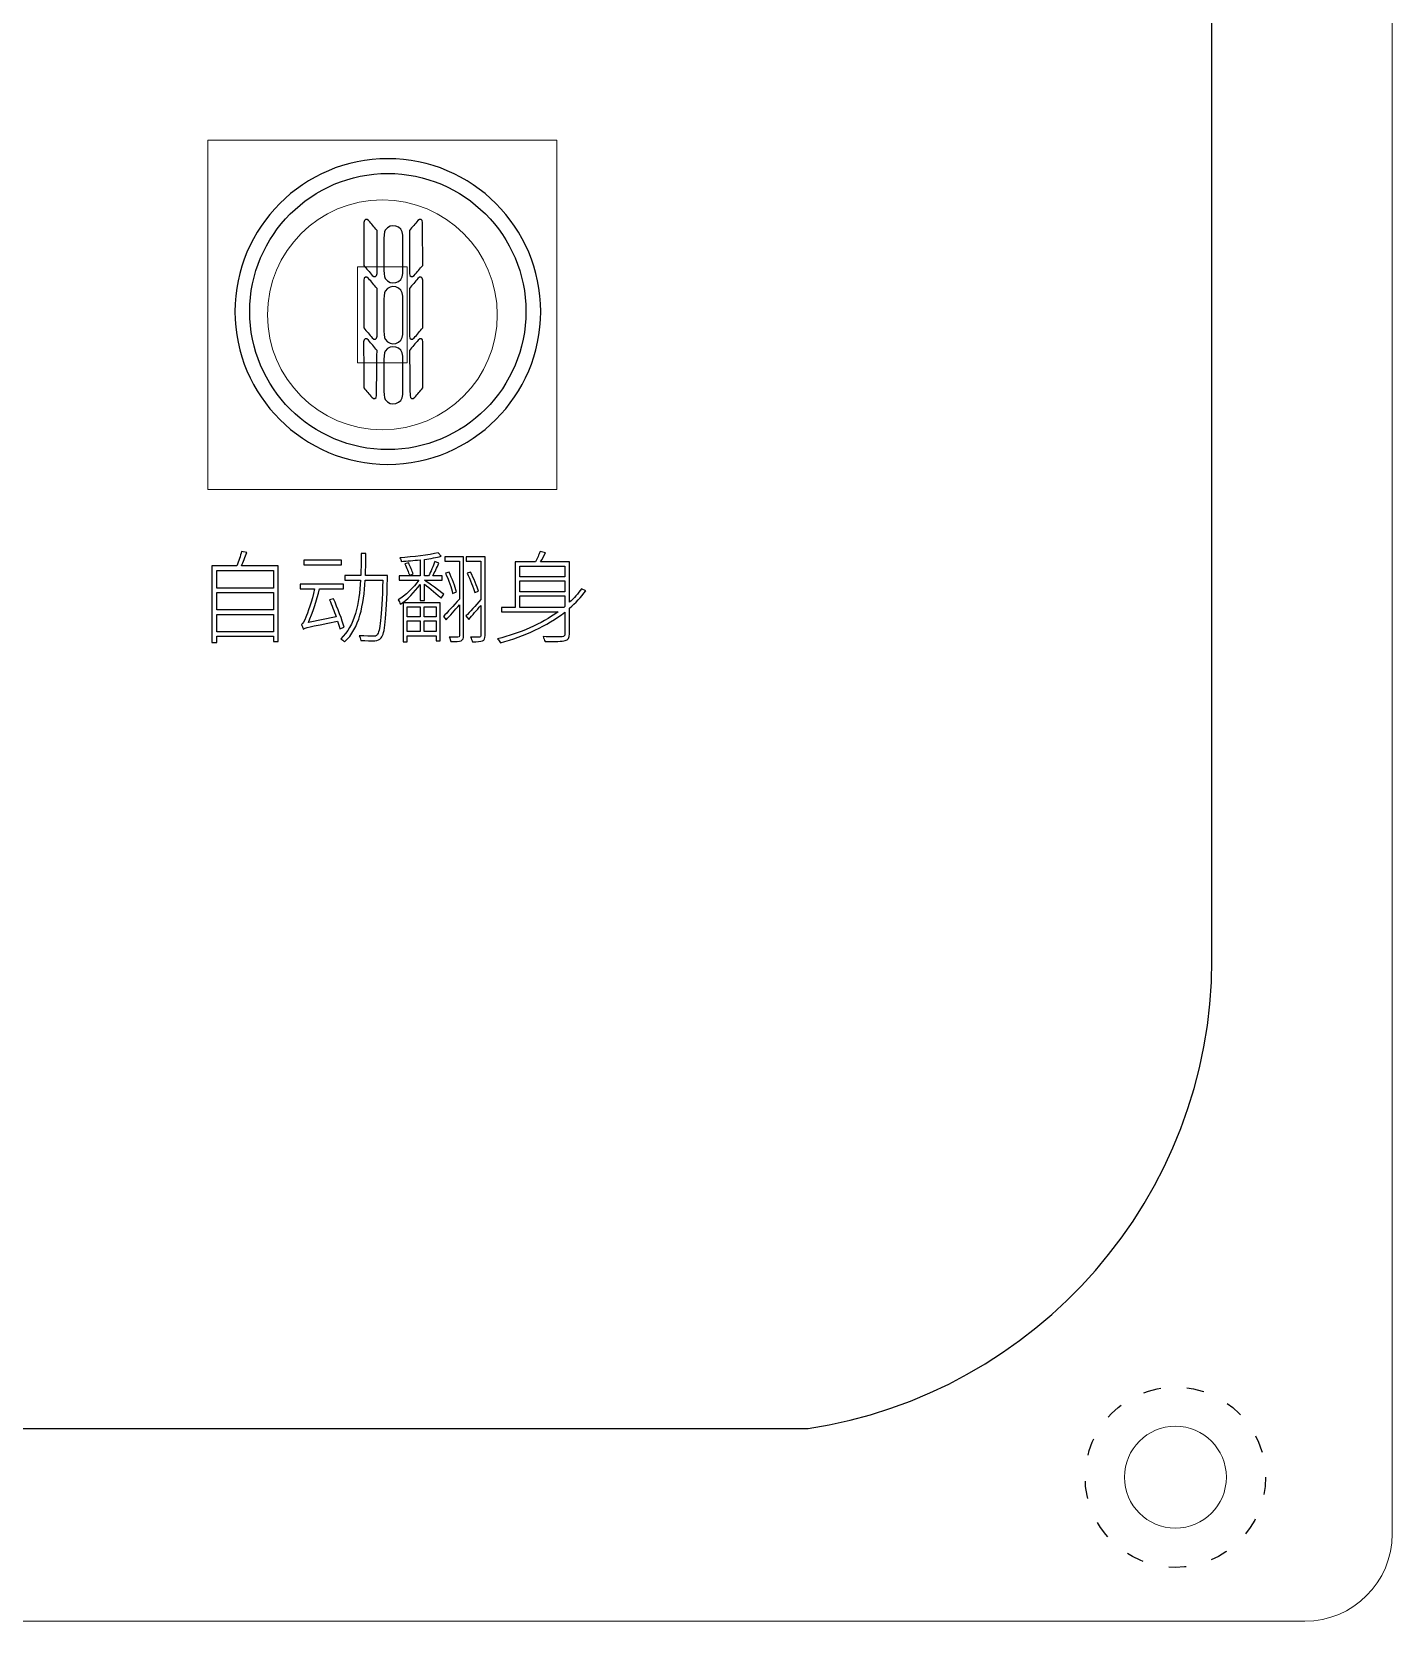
# Model space of a CAD drawing. Header units: millimetres. Extents: x 1003 to 1574, y -7 to 383.
# Drawn here: x 1176.3 to 1223.1, y 63.8 to 118.4 of the extents above; entities that cross this region are included whole.
import ezdxf

# ---------------------------------------------------------------- set-up
doc = ezdxf.new("R2010")
doc.units = ezdxf.units.MM
doc.linetypes.add('ACAD_ISO03W100', pattern=[30, 12, -18])
doc.layers.add('1', color=7, linetype='Continuous')
doc.layers.add('layer 1', color=7, linetype='Continuous')

# ---------------------------------------------------------------- blocks, each defined once
blk = doc.blocks.new('111')
at = {"layer": 'layer 1', "color": 1}
for points, knots in [([(581.58, 281.308), (574.092, 282.419), (568.226, 288.689), (567.735, 296.362), (567.735, 296.362), (567.735, 296.362), (567.735, 365.578), (567.735, 365.578), (567.735, 365.578), (568.277, 374.047), (575.367, 380.808), (583.958, 380.808), (583.958, 380.808), (583.958, 380.808), (760.978, 380.808), (760.978, 380.808), (760.978, 380.808), (769.919, 380.808), (777.235, 373.486), (777.235, 364.537), (777.235, 364.537), (777.235, 364.537), (777.235, 297.403), (777.235, 297.403), (777.235, 297.403), (777.235, 289.262), (771.181, 282.469), (763.356, 281.308), (763.356, 281.308), (763.356, 281.308), (581.58, 281.308), (581.58, 281.308)], [0, 0, 0, 0, 0.111111, 0.111111, 0.111111, 0.111111, 0.222222, 0.222222, 0.222222, 0.222222, 0.333333, 0.333333, 0.333333, 0.333333, 0.444444, 0.444444, 0.444444, 0.444444, 0.555556, 0.555556, 0.555556, 0.555556, 0.666667, 0.666667, 0.666667, 0.666667, 0.777778, 0.777778, 0.777778, 0.777778, 1, 1, 1, 1]), ([(748.916, 314.442), (746.019, 314.442), (743.662, 316.799), (743.662, 319.696), (743.662, 319.696), (743.662, 322.593), (746.019, 324.95), (748.916, 324.95), (748.916, 324.95), (751.813, 324.95), (754.17, 322.593), (754.17, 319.696), (754.17, 319.696), (754.17, 316.799), (751.813, 314.442), (748.916, 314.442)], [0, 0, 0, 0, 0.2, 0.2, 0.2, 0.2, 0.4, 0.4, 0.4, 0.4, 0.6, 0.6, 0.6, 0.6, 1, 1, 1, 1]), ([(748.916, 324.442), (746.299, 324.442), (744.17, 322.313), (744.17, 319.696), (744.17, 319.696), (744.17, 317.079), (746.299, 314.95), (748.916, 314.95), (748.916, 314.95), (751.533, 314.95), (753.662, 317.079), (753.662, 319.696), (753.662, 319.696), (753.662, 322.313), (751.533, 324.442), (748.916, 324.442)], [0, 0, 0, 0, 0.2, 0.2, 0.2, 0.2, 0.4, 0.4, 0.4, 0.4, 0.6, 0.6, 0.6, 0.6, 1, 1, 1, 1]), ([(748.544, 320.999), (748.544, 320.89), (748.451, 320.856), (748.381, 320.939), (748.381, 320.939), (748.284, 321.053), (748.187, 321.167), (748.09, 321.28), (748.09, 321.28), (748.091, 321.774), (748.092, 322.268), (748.093, 322.761), (748.093, 322.761), (748.093, 322.87), (748.185, 322.904), (748.256, 322.821), (748.256, 322.821), (748.352, 322.709), (748.448, 322.596), (748.544, 322.483), (748.544, 322.483), (748.544, 322.483), (748.544, 320.999), (748.544, 320.999)], [0, 0, 0, 0, 0.142857, 0.142857, 0.142857, 0.142857, 0.285714, 0.285714, 0.285714, 0.285714, 0.428571, 0.428571, 0.428571, 0.428571, 0.571429, 0.571429, 0.571429, 0.571429, 0.714286, 0.714286, 0.714286, 0.714286, 1, 1, 1, 1]), ([(749.66, 322.483), (749.756, 322.596), (749.852, 322.709), (749.948, 322.821), (749.948, 322.821), (750.019, 322.904), (750.111, 322.87), (750.111, 322.761), (750.111, 322.761), (750.112, 322.268), (750.113, 321.774), (750.114, 321.28), (750.114, 321.28), (750.017, 321.167), (749.92, 321.053), (749.823, 320.939), (749.823, 320.939), (749.753, 320.856), (749.66, 320.89), (749.66, 320.999), (749.66, 320.999), (749.66, 320.999), (749.66, 322.483), (749.66, 322.483)], [0, 0, 0, 0, 0.142857, 0.142857, 0.142857, 0.142857, 0.285714, 0.285714, 0.285714, 0.285714, 0.428571, 0.428571, 0.428571, 0.428571, 0.571429, 0.571429, 0.571429, 0.571429, 0.714286, 0.714286, 0.714286, 0.714286, 1, 1, 1, 1]), ([(749.426, 321.005), (749.426, 320.678), (748.999, 320.556), (748.826, 320.834), (748.826, 320.834), (748.76, 320.94), (748.777, 321.561), (748.777, 321.663), (748.777, 321.663), (748.777, 321.766), (748.76, 322.386), (748.827, 322.493), (748.827, 322.493), (748.999, 322.77), (749.427, 322.647), (749.426, 322.321), (749.426, 322.321), (749.426, 321.759), (749.426, 321.321), (749.426, 321.005)], [0, 0, 0, 0, 0.166667, 0.166667, 0.166667, 0.166667, 0.333333, 0.333333, 0.333333, 0.333333, 0.5, 0.5, 0.5, 0.5, 0.666667, 0.666667, 0.666667, 0.666667, 1, 1, 1, 1]), ([(748.544, 318.853), (748.544, 318.744), (748.451, 318.709), (748.381, 318.793), (748.381, 318.793), (748.284, 318.906), (748.187, 319.02), (748.09, 319.133), (748.09, 319.133), (748.09, 319.133), (748.09, 320.772), (748.09, 320.772), (748.09, 320.772), (748.09, 320.881), (748.183, 320.915), (748.253, 320.832), (748.253, 320.832), (748.35, 320.719), (748.447, 320.605), (748.544, 320.491), (748.544, 320.491), (748.544, 320.491), (748.544, 318.853), (748.544, 318.853)], [0, 0, 0, 0, 0.142857, 0.142857, 0.142857, 0.142857, 0.285714, 0.285714, 0.285714, 0.285714, 0.428571, 0.428571, 0.428571, 0.428571, 0.571429, 0.571429, 0.571429, 0.571429, 0.714286, 0.714286, 0.714286, 0.714286, 1, 1, 1, 1]), ([(749.426, 318.912), (749.426, 318.586), (748.999, 318.464), (748.826, 318.742), (748.826, 318.742), (748.76, 318.848), (748.777, 319.468), (748.777, 319.571), (748.777, 319.571), (748.777, 319.674), (748.76, 320.294), (748.827, 320.401), (748.827, 320.401), (748.999, 320.677), (749.427, 320.555), (749.426, 320.229), (749.426, 320.229), (749.426, 319.667), (749.426, 319.229), (749.426, 318.912)], [0, 0, 0, 0, 0.166667, 0.166667, 0.166667, 0.166667, 0.333333, 0.333333, 0.333333, 0.333333, 0.5, 0.5, 0.5, 0.5, 0.666667, 0.666667, 0.666667, 0.666667, 1, 1, 1, 1]), ([(749.66, 320.491), (749.756, 320.605), (749.854, 320.719), (749.95, 320.832), (749.95, 320.832), (750.021, 320.916), (750.114, 320.881), (750.114, 320.772), (750.114, 320.772), (750.114, 320.772), (750.114, 319.134), (750.114, 319.134), (750.114, 319.134), (750.017, 319.02), (749.92, 318.906), (749.823, 318.793), (749.823, 318.793), (749.753, 318.71), (749.66, 318.743), (749.66, 318.852), (749.66, 318.852), (749.66, 318.852), (749.66, 320.491), (749.66, 320.491)], [0, 0, 0, 0, 0.142857, 0.142857, 0.142857, 0.142857, 0.285714, 0.285714, 0.285714, 0.285714, 0.428571, 0.428571, 0.428571, 0.428571, 0.571429, 0.571429, 0.571429, 0.571429, 0.714286, 0.714286, 0.714286, 0.714286, 1, 1, 1, 1]), ([(748.526, 316.813), (748.526, 316.704), (748.433, 316.67), (748.362, 316.753), (748.362, 316.753), (748.272, 316.859), (748.181, 316.966), (748.09, 317.072), (748.09, 317.072), (748.088, 317.601), (748.085, 318.13), (748.083, 318.659), (748.083, 318.659), (748.091, 318.764), (748.177, 318.793), (748.246, 318.712), (748.246, 318.712), (748.345, 318.595), (748.445, 318.479), (748.544, 318.362), (748.544, 318.362), (748.538, 317.846), (748.532, 317.329), (748.526, 316.813)], [0, 0, 0, 0, 0.142857, 0.142857, 0.142857, 0.142857, 0.285714, 0.285714, 0.285714, 0.285714, 0.428571, 0.428571, 0.428571, 0.428571, 0.571429, 0.571429, 0.571429, 0.571429, 0.714286, 0.714286, 0.714286, 0.714286, 1, 1, 1, 1]), ([(749.426, 316.846), (749.426, 316.52), (748.999, 316.398), (748.826, 316.676), (748.826, 316.676), (748.76, 316.782), (748.777, 317.402), (748.777, 317.505), (748.777, 317.505), (748.777, 317.608), (748.76, 318.228), (748.827, 318.335), (748.827, 318.335), (748.999, 318.611), (749.427, 318.489), (749.426, 318.162), (749.426, 318.162), (749.426, 317.601), (749.426, 317.162), (749.426, 316.846)], [0, 0, 0, 0, 0.166667, 0.166667, 0.166667, 0.166667, 0.333333, 0.333333, 0.333333, 0.333333, 0.5, 0.5, 0.5, 0.5, 0.666667, 0.666667, 0.666667, 0.666667, 1, 1, 1, 1]), ([(750.114, 317.072), (750.023, 316.966), (749.932, 316.859), (749.841, 316.753), (749.841, 316.753), (749.771, 316.67), (749.678, 316.704), (749.678, 316.813), (749.678, 316.813), (749.672, 317.329), (749.666, 317.846), (749.66, 318.362), (749.66, 318.362), (749.759, 318.479), (749.858, 318.595), (749.958, 318.712), (749.958, 318.712), (750.027, 318.793), (750.113, 318.764), (750.121, 318.659), (750.121, 318.659), (750.119, 318.13), (750.116, 317.601), (750.114, 317.072)], [0, 0, 0, 0, 0.142857, 0.142857, 0.142857, 0.142857, 0.285714, 0.285714, 0.285714, 0.285714, 0.428571, 0.428571, 0.428571, 0.428571, 0.571429, 0.571429, 0.571429, 0.571429, 0.714286, 0.714286, 0.714286, 0.714286, 1, 1, 1, 1]), ([(745.15, 310.958), (745.15, 310.958), (745.15, 308.35), (745.15, 308.35), (745.15, 308.35), (745.15, 308.35), (744.982, 308.35), (744.982, 308.35), (744.982, 308.35), (744.982, 308.35), (744.982, 308.534), (744.982, 308.534), (744.982, 308.534), (744.982, 308.534), (743.038, 308.534), (743.038, 308.534), (743.038, 308.534), (743.038, 308.534), (743.038, 308.325), (743.038, 308.325), (743.038, 308.325), (743.038, 308.325), (742.873, 308.325), (742.873, 308.325), (742.873, 308.325), (742.873, 308.325), (742.873, 310.958), (742.873, 310.958), (742.873, 310.958), (742.873, 310.958), (743.726, 310.958), (743.726, 310.958), (743.726, 310.958), (743.784, 311.109), (743.853, 311.307), (743.89, 311.444), (743.89, 311.444), (743.89, 311.444), (744.065, 311.413), (744.065, 311.413), (744.065, 311.413), (744.01, 311.263), (743.945, 311.091), (743.887, 310.958), (743.887, 310.958), (743.887, 310.958), (745.15, 310.958), (745.15, 310.958)], [0, 0, 0, 0, 0.076923, 0.076923, 0.076923, 0.076923, 0.153846, 0.153846, 0.153846, 0.153846, 0.230769, 0.230769, 0.230769, 0.230769, 0.307692, 0.307692, 0.307692, 0.307692, 0.384615, 0.384615, 0.384615, 0.384615, 0.461538, 0.461538, 0.461538, 0.461538, 0.538462, 0.538462, 0.538462, 0.538462, 0.615385, 0.615385, 0.615385, 0.615385, 0.692308, 0.692308, 0.692308, 0.692308, 0.769231, 0.769231, 0.769231, 0.769231, 0.846154, 0.846154, 0.846154, 0.846154, 1, 1, 1, 1]), ([(750.837, 309.979), (750.837, 309.979), (750.751, 309.842), (750.751, 309.842), (750.751, 309.842), (750.649, 309.945), (750.351, 310.188), (750.17, 310.328), (750.17, 310.328), (750.17, 310.328), (750.17, 309.763), (750.17, 309.763), (750.17, 309.763), (750.17, 309.763), (750.022, 309.763), (750.022, 309.763), (750.022, 309.763), (750.022, 309.763), (750.022, 310.311), (750.022, 310.311), (750.022, 310.311), (749.837, 310.051), (749.574, 309.784), (749.348, 309.64), (749.348, 309.64), (749.331, 309.684), (749.296, 309.75), (749.269, 309.784), (749.269, 309.784), (749.505, 309.927), (749.807, 310.205), (749.978, 310.468), (749.978, 310.468), (749.978, 310.468), (749.307, 310.468), (749.307, 310.468), (749.307, 310.468), (749.307, 310.468), (749.307, 310.609), (749.307, 310.609), (749.307, 310.609), (749.307, 310.609), (750.022, 310.609), (750.022, 310.609), (750.022, 310.609), (750.022, 310.609), (750.022, 311.164), (750.022, 311.164), (750.022, 311.164), (749.803, 311.14), (749.581, 311.119), (749.379, 311.108), (749.379, 311.108), (749.372, 311.146), (749.352, 311.194), (749.331, 311.232), (749.331, 311.232), (749.779, 311.263), (750.344, 311.324), (750.642, 311.407), (750.642, 311.407), (750.642, 311.407), (750.745, 311.283), (750.745, 311.283), (750.745, 311.283), (750.587, 311.242), (750.389, 311.208), (750.17, 311.177), (750.17, 311.177), (750.17, 311.177), (750.17, 310.609), (750.17, 310.609), (750.17, 310.609), (750.17, 310.609), (750.313, 310.609), (750.313, 310.609), (750.313, 310.609), (750.389, 310.746), (750.478, 310.958), (750.529, 311.102), (750.529, 311.102), (750.529, 311.102), (750.669, 311.05), (750.669, 311.05), (750.669, 311.05), (750.604, 310.907), (750.526, 310.736), (750.457, 310.609), (750.457, 310.609), (750.457, 310.609), (750.779, 310.609), (750.779, 310.609), (750.779, 310.609), (750.779, 310.609), (750.779, 310.468), (750.779, 310.468), (750.779, 310.468), (750.779, 310.468), (750.17, 310.465), (750.17, 310.465), (750.17, 310.465), (750.31, 310.373), (750.741, 310.058), (750.837, 309.979)], [0, 0, 0, 0, 0.037037, 0.037037, 0.037037, 0.037037, 0.074074, 0.074074, 0.074074, 0.074074, 0.111111, 0.111111, 0.111111, 0.111111, 0.148148, 0.148148, 0.148148, 0.148148, 0.185185, 0.185185, 0.185185, 0.185185, 0.222222, 0.222222, 0.222222, 0.222222, 0.259259, 0.259259, 0.259259, 0.259259, 0.296296, 0.296296, 0.296296, 0.296296, 0.333333, 0.333333, 0.333333, 0.333333, 0.37037, 0.37037, 0.37037, 0.37037, 0.407407, 0.407407, 0.407407, 0.407407, 0.444444, 0.444444, 0.444444, 0.444444, 0.481481, 0.481481, 0.481481, 0.481481, 0.518519, 0.518519, 0.518519, 0.518519, 0.555556, 0.555556, 0.555556, 0.555556, 0.592593, 0.592593, 0.592593, 0.592593, 0.62963, 0.62963, 0.62963, 0.62963, 0.666667, 0.666667, 0.666667, 0.666667, 0.703704, 0.703704, 0.703704, 0.703704, 0.740741, 0.740741, 0.740741, 0.740741, 0.777778, 0.777778, 0.777778, 0.777778, 0.814815, 0.814815, 0.814815, 0.814815, 0.851852, 0.851852, 0.851852, 0.851852, 0.888889, 0.888889, 0.888889, 0.888889, 0.925926, 0.925926, 0.925926, 0.925926, 1, 1, 1, 1]), ([(755.714, 310.095), (755.553, 309.876), (755.368, 309.678), (755.159, 309.496), (755.159, 309.496), (755.159, 309.496), (755.159, 308.62), (755.159, 308.62), (755.159, 308.62), (755.159, 308.476), (755.121, 308.414), (755.012, 308.384), (755.012, 308.384), (754.899, 308.356), (754.676, 308.353), (754.317, 308.353), (754.317, 308.353), (754.303, 308.401), (754.276, 308.473), (754.248, 308.524), (754.248, 308.524), (754.556, 308.514), (754.823, 308.517), (754.902, 308.52), (754.902, 308.52), (754.977, 308.524), (755.001, 308.548), (755.001, 308.62), (755.001, 308.62), (755.001, 308.62), (755.001, 309.366), (755.001, 309.366), (755.001, 309.366), (754.385, 308.88), (753.612, 308.541), (752.786, 308.305), (752.786, 308.305), (752.77, 308.343), (752.718, 308.414), (752.687, 308.445), (752.687, 308.445), (753.457, 308.644), (754.183, 308.952), (754.765, 309.376), (754.765, 309.376), (754.765, 309.376), (752.824, 309.376), (752.824, 309.376), (752.824, 309.376), (752.824, 309.376), (752.824, 309.527), (752.824, 309.527), (752.824, 309.527), (752.824, 309.527), (753.29, 309.527), (753.29, 309.527), (753.29, 309.527), (753.29, 309.527), (753.29, 311.095), (753.29, 311.095), (753.29, 311.095), (753.29, 311.095), (753.985, 311.095), (753.985, 311.095), (753.985, 311.095), (754.05, 311.208), (754.111, 311.348), (754.146, 311.447), (754.146, 311.447), (754.146, 311.447), (754.33, 311.403), (754.33, 311.403), (754.33, 311.403), (754.276, 311.3), (754.221, 311.187), (754.163, 311.095), (754.163, 311.095), (754.163, 311.095), (755.159, 311.095), (755.159, 311.095), (755.159, 311.095), (755.159, 311.095), (755.159, 309.702), (755.159, 309.702), (755.159, 309.702), (755.313, 309.849), (755.45, 310.003), (755.573, 310.171), (755.573, 310.171), (755.573, 310.171), (755.714, 310.095), (755.714, 310.095)], [0, 0, 0, 0, 0.041667, 0.041667, 0.041667, 0.041667, 0.083333, 0.083333, 0.083333, 0.083333, 0.125, 0.125, 0.125, 0.125, 0.166667, 0.166667, 0.166667, 0.166667, 0.208333, 0.208333, 0.208333, 0.208333, 0.25, 0.25, 0.25, 0.25, 0.291667, 0.291667, 0.291667, 0.291667, 0.333333, 0.333333, 0.333333, 0.333333, 0.375, 0.375, 0.375, 0.375, 0.416667, 0.416667, 0.416667, 0.416667, 0.458333, 0.458333, 0.458333, 0.458333, 0.5, 0.5, 0.5, 0.5, 0.541667, 0.541667, 0.541667, 0.541667, 0.583333, 0.583333, 0.583333, 0.583333, 0.625, 0.625, 0.625, 0.625, 0.666667, 0.666667, 0.666667, 0.666667, 0.708333, 0.708333, 0.708333, 0.708333, 0.75, 0.75, 0.75, 0.75, 0.791667, 0.791667, 0.791667, 0.791667, 0.833333, 0.833333, 0.833333, 0.833333, 0.875, 0.875, 0.875, 0.875, 0.916667, 0.916667, 0.916667, 0.916667, 1, 1, 1, 1]), ([(747.329, 310.992), (747.329, 310.992), (746.025, 310.992), (746.025, 310.992), (746.025, 310.992), (746.025, 310.992), (746.025, 311.146), (746.025, 311.146), (746.025, 311.146), (746.025, 311.146), (747.329, 311.146), (747.329, 311.146), (747.329, 311.146), (747.329, 311.146), (747.329, 310.992), (747.329, 310.992)], [0, 0, 0, 0, 0.2, 0.2, 0.2, 0.2, 0.4, 0.4, 0.4, 0.4, 0.6, 0.6, 0.6, 0.6, 1, 1, 1, 1]), ([(748.908, 310.523), (748.856, 309.103), (748.812, 308.63), (748.692, 308.486), (748.692, 308.486), (748.63, 308.411), (748.569, 308.391), (748.466, 308.38), (748.466, 308.38), (748.363, 308.377), (748.172, 308.38), (747.983, 308.394), (747.983, 308.394), (747.98, 308.445), (747.963, 308.507), (747.932, 308.555), (747.932, 308.555), (748.144, 308.538), (748.343, 308.538), (748.411, 308.538), (748.411, 308.538), (748.476, 308.534), (748.517, 308.541), (748.548, 308.585), (748.548, 308.585), (748.648, 308.692), (748.699, 309.157), (748.747, 310.462), (748.747, 310.462), (748.747, 310.462), (748.137, 310.462), (748.137, 310.462), (748.137, 310.462), (748.09, 309.623), (747.942, 308.812), (747.429, 308.339), (747.429, 308.339), (747.405, 308.377), (747.34, 308.428), (747.295, 308.449), (747.295, 308.449), (747.788, 308.884), (747.935, 309.664), (747.98, 310.462), (747.98, 310.462), (747.98, 310.462), (747.439, 310.462), (747.439, 310.462), (747.439, 310.462), (747.439, 310.462), (747.439, 310.623), (747.439, 310.623), (747.439, 310.623), (747.439, 310.623), (747.987, 310.623), (747.987, 310.623), (747.987, 310.623), (747.997, 310.876), (748.001, 311.129), (748.001, 311.376), (748.001, 311.376), (748.001, 311.376), (748.161, 311.376), (748.161, 311.376), (748.161, 311.376), (748.158, 311.129), (748.158, 310.876), (748.144, 310.623), (748.144, 310.623), (748.144, 310.623), (748.908, 310.623), (748.908, 310.623), (748.908, 310.623), (748.908, 310.623), (748.908, 310.523), (748.908, 310.523)], [0, 0, 0, 0, 0.05, 0.05, 0.05, 0.05, 0.1, 0.1, 0.1, 0.1, 0.15, 0.15, 0.15, 0.15, 0.2, 0.2, 0.2, 0.2, 0.25, 0.25, 0.25, 0.25, 0.3, 0.3, 0.3, 0.3, 0.35, 0.35, 0.35, 0.35, 0.4, 0.4, 0.4, 0.4, 0.45, 0.45, 0.45, 0.45, 0.5, 0.5, 0.5, 0.5, 0.55, 0.55, 0.55, 0.55, 0.6, 0.6, 0.6, 0.6, 0.65, 0.65, 0.65, 0.65, 0.7, 0.7, 0.7, 0.7, 0.75, 0.75, 0.75, 0.75, 0.8, 0.8, 0.8, 0.8, 0.85, 0.85, 0.85, 0.85, 0.9, 0.9, 0.9, 0.9, 1, 1, 1, 1]), ([(749.632, 311.054), (749.687, 310.93), (749.755, 310.769), (749.786, 310.677), (749.786, 310.677), (749.786, 310.677), (749.659, 310.629), (749.659, 310.629), (749.659, 310.629), (749.625, 310.729), (749.564, 310.896), (749.505, 311.023), (749.505, 311.023), (749.505, 311.023), (749.632, 311.054), (749.632, 311.054)], [0, 0, 0, 0, 0.2, 0.2, 0.2, 0.2, 0.4, 0.4, 0.4, 0.4, 0.6, 0.6, 0.6, 0.6, 1, 1, 1, 1]), ([(751.518, 308.565), (751.518, 308.459), (751.495, 308.411), (751.433, 308.38), (751.433, 308.38), (751.364, 308.353), (751.251, 308.35), (751.08, 308.35), (751.08, 308.35), (751.073, 308.39), (751.046, 308.462), (751.025, 308.507), (751.025, 308.507), (751.162, 308.504), (751.289, 308.504), (751.323, 308.507), (751.323, 308.507), (751.364, 308.507), (751.375, 308.517), (751.375, 308.562), (751.375, 308.562), (751.375, 308.562), (751.375, 309.612), (751.375, 309.612), (751.375, 309.612), (751.217, 309.428), (751.056, 309.246), (750.916, 309.099), (750.916, 309.099), (750.916, 309.099), (750.823, 309.212), (750.823, 309.212), (750.823, 309.212), (750.964, 309.356), (751.169, 309.585), (751.375, 309.815), (751.375, 309.815), (751.375, 309.815), (751.375, 311.119), (751.375, 311.119), (751.375, 311.119), (751.375, 311.119), (750.875, 311.119), (750.875, 311.119), (750.875, 311.119), (750.875, 311.119), (750.875, 311.269), (750.875, 311.269), (750.875, 311.269), (750.875, 311.269), (751.518, 311.269), (751.518, 311.269), (751.518, 311.269), (751.518, 311.269), (751.518, 308.565), (751.518, 308.565)], [0, 0, 0, 0, 0.066667, 0.066667, 0.066667, 0.066667, 0.133333, 0.133333, 0.133333, 0.133333, 0.2, 0.2, 0.2, 0.2, 0.266667, 0.266667, 0.266667, 0.266667, 0.333333, 0.333333, 0.333333, 0.333333, 0.4, 0.4, 0.4, 0.4, 0.466667, 0.466667, 0.466667, 0.466667, 0.533333, 0.533333, 0.533333, 0.533333, 0.6, 0.6, 0.6, 0.6, 0.666667, 0.666667, 0.666667, 0.666667, 0.733333, 0.733333, 0.733333, 0.733333, 0.8, 0.8, 0.8, 0.8, 0.866667, 0.866667, 0.866667, 0.866667, 1, 1, 1, 1]), ([(752.258, 308.562), (752.258, 308.459), (752.234, 308.407), (752.169, 308.38), (752.169, 308.38), (752.104, 308.353), (751.991, 308.346), (751.82, 308.346), (751.82, 308.346), (751.809, 308.39), (751.785, 308.462), (751.762, 308.507), (751.762, 308.507), (751.898, 308.504), (752.025, 308.504), (752.063, 308.507), (752.063, 308.507), (752.097, 308.507), (752.111, 308.517), (752.111, 308.565), (752.111, 308.565), (752.111, 308.565), (752.111, 309.596), (752.111, 309.596), (752.111, 309.596), (751.97, 309.428), (751.823, 309.26), (751.696, 309.116), (751.696, 309.116), (751.696, 309.116), (751.597, 309.233), (751.597, 309.233), (751.597, 309.233), (751.727, 309.366), (751.923, 309.582), (752.111, 309.804), (752.111, 309.804), (752.111, 309.804), (752.111, 311.119), (752.111, 311.119), (752.111, 311.119), (752.111, 311.119), (751.607, 311.119), (751.607, 311.119), (751.607, 311.119), (751.607, 311.119), (751.607, 311.266), (751.607, 311.266), (751.607, 311.266), (751.607, 311.266), (752.258, 311.266), (752.258, 311.266), (752.258, 311.266), (752.258, 311.266), (752.258, 308.562), (752.258, 308.562)], [0, 0, 0, 0, 0.066667, 0.066667, 0.066667, 0.066667, 0.133333, 0.133333, 0.133333, 0.133333, 0.2, 0.2, 0.2, 0.2, 0.266667, 0.266667, 0.266667, 0.266667, 0.333333, 0.333333, 0.333333, 0.333333, 0.4, 0.4, 0.4, 0.4, 0.466667, 0.466667, 0.466667, 0.466667, 0.533333, 0.533333, 0.533333, 0.533333, 0.6, 0.6, 0.6, 0.6, 0.666667, 0.666667, 0.666667, 0.666667, 0.733333, 0.733333, 0.733333, 0.733333, 0.8, 0.8, 0.8, 0.8, 0.866667, 0.866667, 0.866667, 0.866667, 1, 1, 1, 1]), ([(753.451, 310.581), (753.451, 310.581), (755.001, 310.581), (755.001, 310.581), (755.001, 310.581), (755.001, 310.581), (755.001, 310.944), (755.001, 310.944), (755.001, 310.944), (755.001, 310.944), (753.451, 310.944), (753.451, 310.944), (753.451, 310.944), (753.451, 310.944), (753.451, 310.581), (753.451, 310.581)], [0, 0, 0, 0, 0.2, 0.2, 0.2, 0.2, 0.4, 0.4, 0.4, 0.4, 0.6, 0.6, 0.6, 0.6, 1, 1, 1, 1]), ([(743.038, 310.191), (743.038, 310.191), (744.982, 310.191), (744.982, 310.191), (744.982, 310.191), (744.982, 310.191), (744.982, 310.797), (744.982, 310.797), (744.982, 310.797), (744.982, 310.797), (743.038, 310.797), (743.038, 310.797), (743.038, 310.797), (743.038, 310.797), (743.038, 310.191), (743.038, 310.191)], [0, 0, 0, 0, 0.2, 0.2, 0.2, 0.2, 0.4, 0.4, 0.4, 0.4, 0.6, 0.6, 0.6, 0.6, 1, 1, 1, 1]), ([(747.268, 308.794), (747.247, 308.87), (747.22, 308.959), (747.186, 309.058), (747.186, 309.058), (746.182, 308.852), (746.073, 308.822), (746.005, 308.781), (746.005, 308.781), (746.005, 308.781), (746.005, 308.784), (746.005, 308.784), (746.005, 308.784), (745.994, 308.822), (745.967, 308.907), (745.946, 308.945), (745.946, 308.945), (745.994, 308.959), (746.046, 309.062), (746.097, 309.191), (746.097, 309.191), (746.149, 309.308), (746.309, 309.746), (746.401, 310.167), (746.401, 310.167), (746.401, 310.167), (745.898, 310.167), (745.898, 310.167), (745.898, 310.167), (745.898, 310.167), (745.898, 310.321), (745.898, 310.321), (745.898, 310.321), (745.898, 310.321), (747.395, 310.321), (747.395, 310.321), (747.395, 310.321), (747.395, 310.321), (747.395, 310.167), (747.395, 310.167), (747.395, 310.167), (747.395, 310.167), (746.573, 310.167), (746.573, 310.167), (746.573, 310.167), (746.474, 309.767), (746.333, 309.339), (746.186, 309.01), (746.186, 309.01), (746.186, 309.01), (747.138, 309.199), (747.138, 309.199), (747.138, 309.199), (747.073, 309.393), (746.987, 309.606), (746.912, 309.787), (746.912, 309.787), (746.912, 309.787), (747.052, 309.825), (747.052, 309.825), (747.052, 309.825), (747.189, 309.51), (747.347, 309.089), (747.415, 308.849), (747.415, 308.849), (747.415, 308.849), (747.268, 308.794), (747.268, 308.794)], [0, 0, 0, 0, 0.055556, 0.055556, 0.055556, 0.055556, 0.111111, 0.111111, 0.111111, 0.111111, 0.166667, 0.166667, 0.166667, 0.166667, 0.222222, 0.222222, 0.222222, 0.222222, 0.277778, 0.277778, 0.277778, 0.277778, 0.333333, 0.333333, 0.333333, 0.333333, 0.388889, 0.388889, 0.388889, 0.388889, 0.444444, 0.444444, 0.444444, 0.444444, 0.5, 0.5, 0.5, 0.5, 0.555556, 0.555556, 0.555556, 0.555556, 0.611111, 0.611111, 0.611111, 0.611111, 0.666667, 0.666667, 0.666667, 0.666667, 0.722222, 0.722222, 0.722222, 0.722222, 0.777778, 0.777778, 0.777778, 0.777778, 0.833333, 0.833333, 0.833333, 0.833333, 0.888889, 0.888889, 0.888889, 0.888889, 1, 1, 1, 1]), ([(751.018, 310.742), (751.125, 310.52), (751.231, 310.236), (751.272, 310.064), (751.272, 310.064), (751.272, 310.064), (751.142, 310.01), (751.142, 310.01), (751.142, 310.01), (751.104, 310.188), (751.001, 310.485), (750.898, 310.701), (750.898, 310.701), (750.898, 310.701), (751.018, 310.742), (751.018, 310.742)], [0, 0, 0, 0, 0.2, 0.2, 0.2, 0.2, 0.4, 0.4, 0.4, 0.4, 0.6, 0.6, 0.6, 0.6, 1, 1, 1, 1]), ([(751.755, 310.739), (751.868, 310.526), (751.984, 310.249), (752.028, 310.085), (752.028, 310.085), (752.028, 310.085), (751.902, 310.034), (751.902, 310.034), (751.902, 310.034), (751.861, 310.205), (751.744, 310.489), (751.638, 310.701), (751.638, 310.701), (751.638, 310.701), (751.755, 310.739), (751.755, 310.739)], [0, 0, 0, 0, 0.2, 0.2, 0.2, 0.2, 0.4, 0.4, 0.4, 0.4, 0.6, 0.6, 0.6, 0.6, 1, 1, 1, 1]), ([(753.451, 310.064), (753.451, 310.064), (755.001, 310.064), (755.001, 310.064), (755.001, 310.064), (755.001, 310.064), (755.001, 310.444), (755.001, 310.444), (755.001, 310.444), (755.001, 310.444), (753.451, 310.444), (753.451, 310.444), (753.451, 310.444), (753.451, 310.444), (753.451, 310.064), (753.451, 310.064)], [0, 0, 0, 0, 0.2, 0.2, 0.2, 0.2, 0.4, 0.4, 0.4, 0.4, 0.6, 0.6, 0.6, 0.6, 1, 1, 1, 1]), ([(743.038, 309.445), (743.038, 309.445), (744.982, 309.445), (744.982, 309.445), (744.982, 309.445), (744.982, 309.445), (744.982, 310.034), (744.982, 310.034), (744.982, 310.034), (744.982, 310.034), (743.038, 310.034), (743.038, 310.034), (743.038, 310.034), (743.038, 310.034), (743.038, 309.445), (743.038, 309.445)], [0, 0, 0, 0, 0.2, 0.2, 0.2, 0.2, 0.4, 0.4, 0.4, 0.4, 0.6, 0.6, 0.6, 0.6, 1, 1, 1, 1]), ([(754.961, 309.527), (754.961, 309.527), (755.001, 309.561), (755.001, 309.561), (755.001, 309.561), (755.001, 309.561), (755.001, 309.927), (755.001, 309.927), (755.001, 309.927), (755.001, 309.927), (753.451, 309.927), (753.451, 309.927), (753.451, 309.927), (753.451, 309.927), (753.451, 309.527), (753.451, 309.527), (753.451, 309.527), (753.451, 309.527), (754.961, 309.527), (754.961, 309.527)], [0, 0, 0, 0, 0.166667, 0.166667, 0.166667, 0.166667, 0.333333, 0.333333, 0.333333, 0.333333, 0.5, 0.5, 0.5, 0.5, 0.666667, 0.666667, 0.666667, 0.666667, 1, 1, 1, 1]), ([(744.982, 309.287), (744.982, 309.287), (743.038, 309.287), (743.038, 309.287), (743.038, 309.287), (743.038, 309.287), (743.038, 308.688), (743.038, 308.688), (743.038, 308.688), (743.038, 308.688), (744.982, 308.688), (744.982, 308.688), (744.982, 308.688), (744.982, 308.688), (744.982, 309.287), (744.982, 309.287)], [0, 0, 0, 0, 0.2, 0.2, 0.2, 0.2, 0.4, 0.4, 0.4, 0.4, 0.6, 0.6, 0.6, 0.6, 1, 1, 1, 1]), ([(749.437, 309.688), (749.437, 309.688), (750.717, 309.688), (750.717, 309.688), (750.717, 309.688), (750.717, 309.688), (750.717, 308.38), (750.717, 308.38), (750.717, 308.38), (750.717, 308.38), (750.573, 308.38), (750.573, 308.38), (750.573, 308.38), (750.573, 308.38), (750.573, 308.555), (750.573, 308.555), (750.573, 308.555), (750.573, 308.555), (749.577, 308.555), (749.577, 308.555), (749.577, 308.555), (749.577, 308.555), (749.577, 308.339), (749.577, 308.339), (749.577, 308.339), (749.577, 308.339), (749.437, 308.339), (749.437, 308.339), (749.437, 308.339), (749.437, 308.339), (749.437, 309.688), (749.437, 309.688)], [0, 0, 0, 0, 0.111111, 0.111111, 0.111111, 0.111111, 0.222222, 0.222222, 0.222222, 0.222222, 0.333333, 0.333333, 0.333333, 0.333333, 0.444444, 0.444444, 0.444444, 0.444444, 0.555556, 0.555556, 0.555556, 0.555556, 0.666667, 0.666667, 0.666667, 0.666667, 0.777778, 0.777778, 0.777778, 0.777778, 1, 1, 1, 1]), ([(749.577, 309.198), (749.577, 309.198), (750.029, 309.198), (750.029, 309.198), (750.029, 309.198), (750.029, 309.198), (750.029, 309.548), (750.029, 309.548), (750.029, 309.548), (750.029, 309.548), (749.577, 309.548), (749.577, 309.548), (749.577, 309.548), (749.577, 309.548), (749.577, 309.198), (749.577, 309.198)], [0, 0, 0, 0, 0.2, 0.2, 0.2, 0.2, 0.4, 0.4, 0.4, 0.4, 0.6, 0.6, 0.6, 0.6, 1, 1, 1, 1]), ([(750.573, 309.548), (750.573, 309.548), (750.163, 309.548), (750.163, 309.548), (750.163, 309.548), (750.163, 309.548), (750.163, 309.198), (750.163, 309.198), (750.163, 309.198), (750.163, 309.198), (750.573, 309.198), (750.573, 309.198), (750.573, 309.198), (750.573, 309.198), (750.573, 309.548), (750.573, 309.548)], [0, 0, 0, 0, 0.2, 0.2, 0.2, 0.2, 0.4, 0.4, 0.4, 0.4, 0.6, 0.6, 0.6, 0.6, 1, 1, 1, 1]), ([(750.029, 309.065), (750.029, 309.065), (749.577, 309.065), (749.577, 309.065), (749.577, 309.065), (749.577, 309.065), (749.577, 308.695), (749.577, 308.695), (749.577, 308.695), (749.577, 308.695), (750.029, 308.695), (750.029, 308.695), (750.029, 308.695), (750.029, 308.695), (750.029, 309.065), (750.029, 309.065)], [0, 0, 0, 0, 0.2, 0.2, 0.2, 0.2, 0.4, 0.4, 0.4, 0.4, 0.6, 0.6, 0.6, 0.6, 1, 1, 1, 1]), ([(750.573, 309.065), (750.573, 309.065), (750.163, 309.065), (750.163, 309.065), (750.163, 309.065), (750.163, 309.065), (750.163, 308.695), (750.163, 308.695), (750.163, 308.695), (750.163, 308.695), (750.573, 308.695), (750.573, 308.695), (750.573, 308.695), (750.573, 308.695), (750.573, 309.065), (750.573, 309.065)], [0, 0, 0, 0, 0.2, 0.2, 0.2, 0.2, 0.4, 0.4, 0.4, 0.4, 0.6, 0.6, 0.6, 0.6, 1, 1, 1, 1])]:
    blk.add_open_spline(points, degree=3, knots=knots, dxfattribs=at)

msp = doc.modelspace()

# ---------------------------------------------------------------- linework, layer by layer
at = {"color": 7, "linetype": 'ACAD_ISO03W100', "ltscale": 0.05}
msp.add_circle((1215.601, 68.702), 3.1, dxfattribs=at)
at = {"layer": '1', "color": 7, "linetype": 'Continuous', "lineweight": 18}
for p, q in [((1223.051, 170.852), (1223.051, 66.752)), ((1182.349, 114.652), (1194.349, 114.652)), ((1182.349, 102.652), (1182.349, 114.652)), ((1194.349, 114.652), (1194.349, 102.652)), ((1187.499, 107.002), (1187.499, 110.302)), ((1187.499, 110.302), (1189.199, 110.302)), ((1189.199, 110.302), (1189.199, 107.002)), ((1189.199, 107.002), (1187.499, 107.002)), ((1194.349, 102.652), (1182.349, 102.652)), ((1220.051, 63.752), (1005.951, 63.752))]:
    msp.add_line(p, q, dxfattribs=at)
msp.add_circle((1188.349, 108.652), 3.95, dxfattribs=at)
at = {"layer": '1', "color": 5, "linetype": 'Continuous', "lineweight": 18}
msp.add_circle((1215.601, 68.702), 1.75, dxfattribs=at)
at = {"layer": '1', "color": 7, "linetype": 'Continuous', "lineweight": 18}
msp.add_arc((1220.051, 66.752), 3, 270, 0, dxfattribs=at)

# ---------------------------------------------------------------- block references
at = {"color": 3}
msp.add_blockref('111', (439.621, -210.93), dxfattribs=at)

doc.saveas('drawing.dxf')
